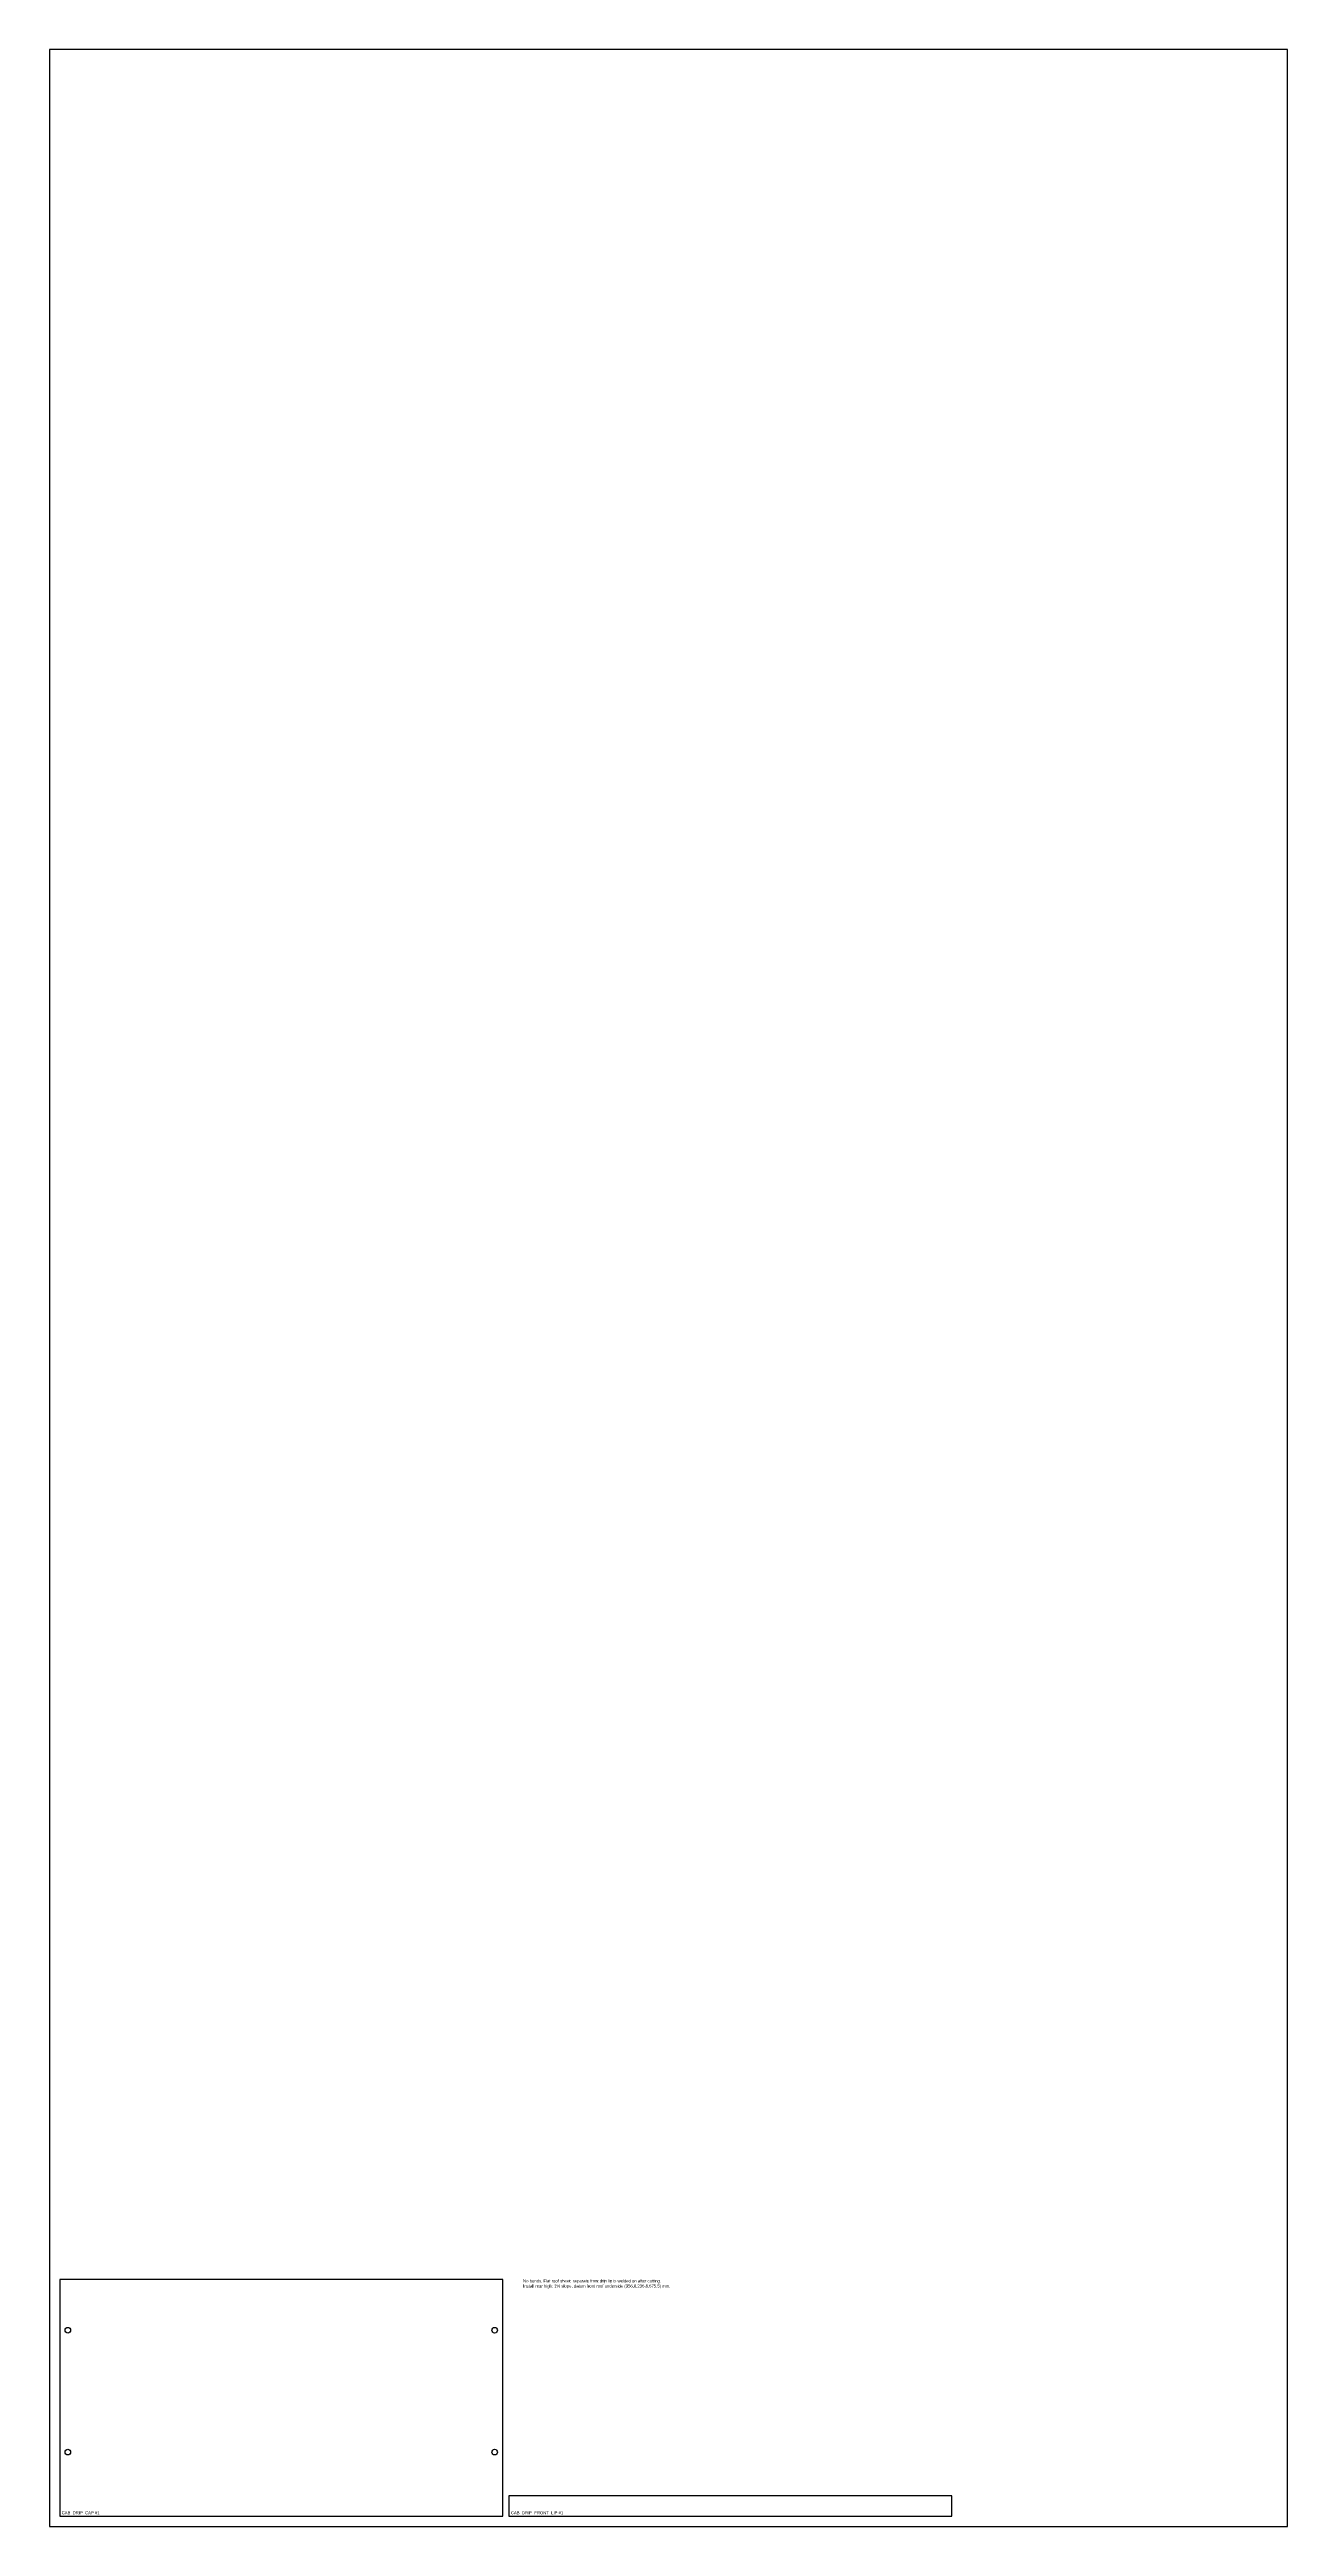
# Model space of a CAD drawing. Header units: millimetres. Extents: x 0 to 1219, y 0 to 2438.
import ezdxf

# ---------------------------------------------------------------- set-up
doc = ezdxf.new("R2010")
doc.units = ezdxf.units.MM
for name, color, linetype in [('CUT_HOLES', 7, 'Continuous'), ('CUT_OUTER', 7, 'Continuous'), ('MACHINING_NOTES', 7, 'Continuous'), ('PART_MARK_NO_CUT', 7, 'Continuous'), ('STOCK_NO_CUT', 7, 'Continuous')]:
    doc.layers.add(name, color=color, linetype=linetype)

msp = doc.modelspace()

# ---------------------------------------------------------------- linework, layer by layer
at = {"layer": 'CUT_HOLES'}
for centre in [(18, 193.2), (438.4, 193.2), (18, 73.2), (438.4, 73.2)]:
    msp.add_circle(centre, 2.75, dxfattribs=at)
at = {"layer": 'CUT_OUTER'}
for points in [[(10, 10), (446.4, 10), (446.4, 243.2), (10, 243.2)], [(452.4, 10), (888.8, 10), (888.8, 30), (452.4, 30)]]:
    msp.add_lwpolyline(points, close=True, dxfattribs=at)
at = {"layer": 'STOCK_NO_CUT'}
msp.add_lwpolyline([(0, 0), (1219.2, 0), (1219.2, 2438.4), (0, 2438.4)], close=True, dxfattribs=at)

# ---------------------------------------------------------------- texts
at = {"layer": 'MACHINING_NOTES', "insert": (466.4, 243.2), "char_height": 3, "width": 150, "attachment_point": 1}
msp.add_mtext('No bends. Flat roof sheet; separate front drip lip is welded on after cutting.\\PInstall rear high: 1% slope, datum front roof underside (356.8,236.8,675.5) mm.', dxfattribs=at)
at = {"layer": 'PART_MARK_NO_CUT'}
for s, p in [('CAB_DRIP_CAP #1', (12, 12)), ('CAB_DRIP_FRONT_LIP #1', (454.4, 12))]:
    msp.add_text(s, height=3, dxfattribs=at).set_placement(p)

doc.saveas('drawing.dxf')
